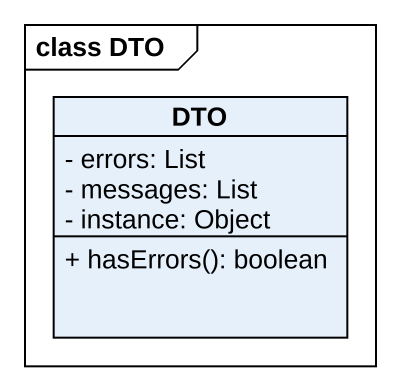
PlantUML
@startuml
mainframe class DTO
hide circle
hide empty members
skinparam classAttributeIconSize 0
class DTO {
  - errors: List
  - messages: List
  - instance: Object
  + hasErrors(): boolean
}
@enduml
